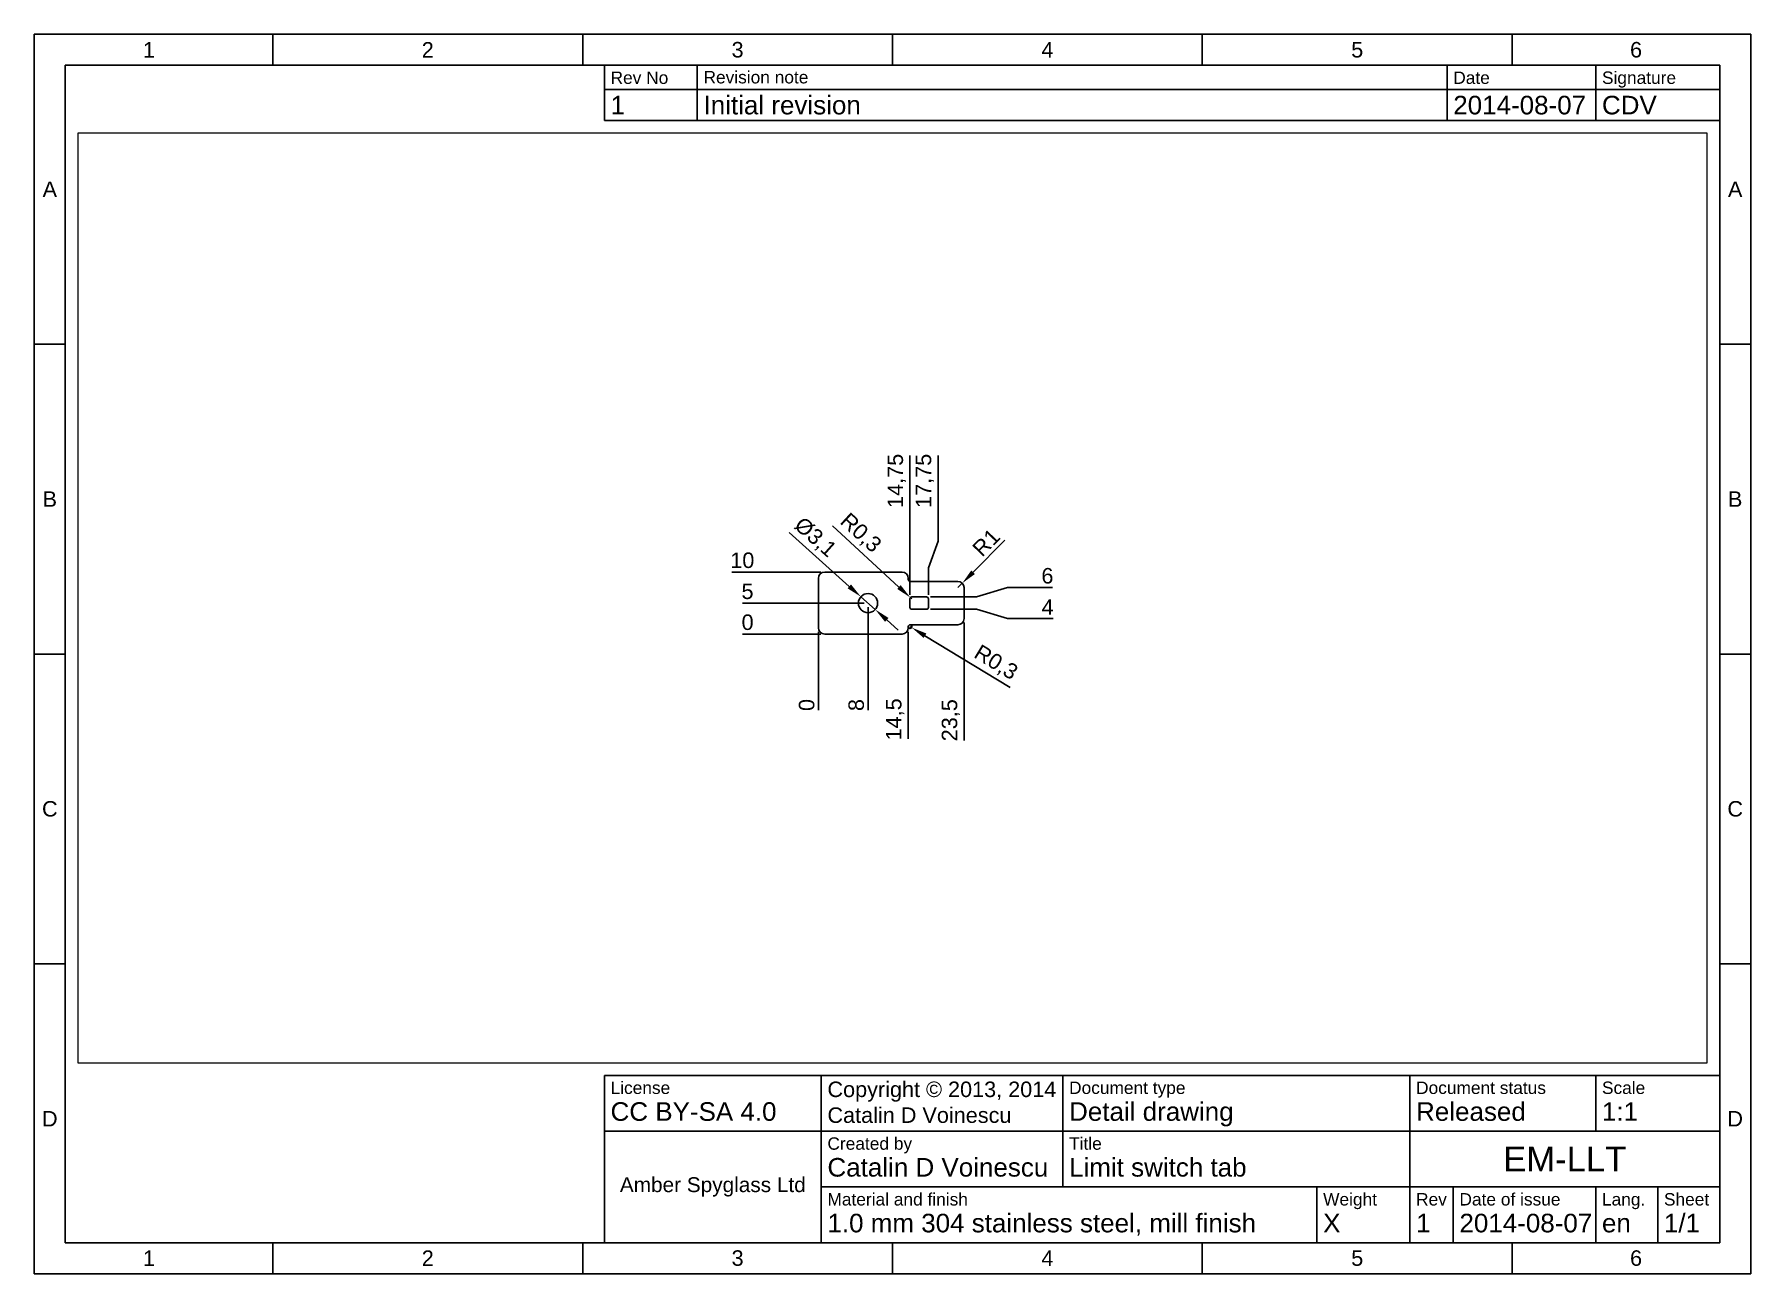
# Paper-space layout 'Sheet1' of a CAD drawing. Header units: millimetres. Extents: x 15 to 292, y 5 to 205.
# The model-space entities are those that its viewports show. They can reach past a viewport. Long polylines and large blocks are cut down to what shows.
import ezdxf

# ---------------------------------------------------------------- set-up
doc = ezdxf.new("R2010")
doc.units = ezdxf.units.MM
doc.layers.add('Dimensions', color=7, linetype='Continuous')
doc.layers.add('Parts', color=7, linetype='Continuous')
doc.styles.get("Standard").update_dxf_attribs({"font": 'arial.ttf'})
doc.dimstyles.new('ISO-25', dxfattribs={"dimtxt": 2.5, "dimasz": 2.5, "dimexe": 1.25, "dimexo": 0.625, "dimtad": 1, "dimtxsty": 'Standard', "dimcen": 2.5, "dimadec": 0, "dimazin": 0, "dimtfac": 1, "dimtmove": 0, "dimatfit": 3, "dimfxl": 1, "dimarcsym": 0})

# ---------------------------------------------------------------- blocks, each defined once
blk = doc.blocks.new('*D0')
at = {"layer": 'Defpoints', "color": 0}
for p in [(0, 1), (0, 0), (0, -10)]:
    blk.add_point(p, dxfattribs=at)
at = {"layer": 'Dimensions', "color": 0, "lineweight": -2}
blk.add_line((0, 0.375), (0, -12.2525), dxfattribs=at)
at = {"layer": 'Dimensions', "color": 0, "insert": (-1.90125, -11.43875), "char_height": 2.5, "attachment_point": 5, "rotation": 90}
blk.add_mtext('0', dxfattribs=at)
blk = doc.blocks.new('*D1')
at = {"layer": 'Defpoints', "color": 0}
for p in [(8, 5), (0, 0), (8, -10)]:
    blk.add_point(p, dxfattribs=at)
at = {"layer": 'Dimensions', "color": 0, "lineweight": -2}
blk.add_line((8, 4.375), (8, -12.27), dxfattribs=at)
at = {"layer": 'Dimensions', "color": 0, "insert": (6.09875, -11.4475), "char_height": 2.5, "attachment_point": 5, "rotation": 90}
blk.add_mtext('8', dxfattribs=at)
blk = doc.blocks.new('*D2')
at = {"layer": 'Defpoints', "color": 0}
for p in [(0, 0), (14.5, 1), (14.5, -10)]:
    blk.add_point(p, dxfattribs=at)
at = {"layer": 'Dimensions', "color": 0, "lineweight": -2}
blk.add_line((14.5, 0.375), (14.5, -16.895), dxfattribs=at)
at = {"layer": 'Dimensions', "color": 0, "insert": (12.37375, -13.76), "char_height": 2.5, "attachment_point": 5, "rotation": 90}
blk.add_mtext('14,5', dxfattribs=at)
blk = doc.blocks.new('*D3')
at = {"layer": 'Defpoints', "color": 0}
for p in [(0, 0), (23.5, 2.5), (23.5, -10)]:
    blk.add_point(p, dxfattribs=at)
at = {"layer": 'Dimensions', "color": 0, "lineweight": -2}
blk.add_line((23.5, 1.875), (23.5, -17.1725), dxfattribs=at)
at = {"layer": 'Dimensions', "color": 0, "insert": (21.37375, -13.89875), "char_height": 2.5, "attachment_point": 5, "rotation": 90}
blk.add_mtext('23,5', dxfattribs=at)
blk = doc.blocks.new('*D4')
at = {"layer": 'Defpoints', "color": 0}
for p in [(-10, 0), (0, 0), (1, 0)]:
    blk.add_point(p, dxfattribs=at)
at = {"layer": 'Dimensions', "color": 0, "lineweight": -2}
blk.add_line((0.375, 0), (-12.2525, 0), dxfattribs=at)
at = {"layer": 'Dimensions', "color": 0, "insert": (-11.43875, 1.90125), "char_height": 2.5, "attachment_point": 5}
blk.add_mtext('0', dxfattribs=at)
blk = doc.blocks.new('*D5')
at = {"layer": 'Defpoints', "color": 0}
for p in [(-10, 10), (1, 10), (0, 0)]:
    blk.add_point(p, dxfattribs=at)
at = {"layer": 'Dimensions', "color": 0, "lineweight": -2}
blk.add_line((0.375, 10), (-13.9575, 10), dxfattribs=at)
at = {"layer": 'Dimensions', "color": 0, "insert": (-12.29125, 11.90125), "char_height": 2.5, "attachment_point": 5}
blk.add_mtext('10', dxfattribs=at)
blk = doc.blocks.new('*D6')
at = {"layer": 'Defpoints', "color": 0}
for p in [(-10, 5), (8, 5), (0, 0)]:
    blk.add_point(p, dxfattribs=at)
at = {"layer": 'Dimensions', "color": 0, "lineweight": -2}
blk.add_line((7.375, 5), (-12.28, 5), dxfattribs=at)
at = {"layer": 'Dimensions', "color": 0, "insert": (-11.4525, 6.89625), "char_height": 2.5, "attachment_point": 5}
blk.add_mtext('5', dxfattribs=at)
blk = doc.blocks.new('*D7')
at = {"layer": 'Defpoints', "color": 0}
for p in [(14.75, 20), (14.75, 5.7), (0, 0)]:
    blk.add_point(p, dxfattribs=at)
at = {"layer": 'Dimensions', "color": 0, "lineweight": -2}
blk.add_line((14.75, 6.325), (14.75, 28.835), dxfattribs=at)
at = {"layer": 'Dimensions', "color": 0, "insert": (12.62375, 24.73), "char_height": 2.5, "attachment_point": 5, "rotation": 90}
blk.add_mtext('14,75', dxfattribs=at)
blk = doc.blocks.new('*D8')
at = {"layer": 'Defpoints', "color": 0}
for p in [(19.31, 20), (17.75, 5.7), (0, 0)]:
    blk.add_point(p, dxfattribs=at)
at = {"layer": 'Dimensions', "color": 0, "lineweight": -2}
for p, q in [((19.31, 15), (19.31, 28.84)), ((17.75, 10.7), (19.31, 15)), ((17.75, 6.33), (17.75, 10.7))]:
    blk.add_line(p, q, dxfattribs=at)
at = {"layer": 'Dimensions', "color": 0, "insert": (17.18, 24.73), "char_height": 2.5, "attachment_point": 5, "rotation": 90}
blk.add_mtext('17,75', dxfattribs=at)
blk = doc.blocks.new('*D9')
at = {"layer": 'Defpoints', "color": 0}
for p in [(17.45, 4), (0, 0), (35.5, 2.5)]:
    blk.add_point(p, dxfattribs=at)
at = {"layer": 'Dimensions', "color": 0, "lineweight": -2}
for p, q in [((18.075, 4), (25.5, 4)), ((25.5, 4), (30.5, 2.5)), ((30.5, 2.5), (37.8525, 2.5))]:
    blk.add_line(p, q, dxfattribs=at)
at = {"layer": 'Dimensions', "color": 0, "insert": (36.98875, 4.375), "char_height": 2.5, "attachment_point": 5}
blk.add_mtext('4', dxfattribs=at)
blk = doc.blocks.new('*D10')
at = {"layer": 'Defpoints', "color": 0}
for p in [(17.45, 6), (35.5, 7.5), (0, 0)]:
    blk.add_point(p, dxfattribs=at)
at = {"layer": 'Dimensions', "color": 0, "lineweight": -2}
for p, q in [((18.075, 6), (25.5, 6)), ((25.5, 6), (30.5, 7.5)), ((30.5, 7.5), (37.7775, 7.5))]:
    blk.add_line(p, q, dxfattribs=at)
at = {"layer": 'Dimensions', "color": 0, "insert": (36.95125, 9.40125), "char_height": 2.5, "attachment_point": 5}
blk.add_mtext('6', dxfattribs=at)
blk = doc.blocks.new('*D11')
at = {"layer": 'Defpoints', "color": 0}
for p in [(22.5, 7.5), (23.2, 8.21)]:
    blk.add_point(p, dxfattribs=at)
at = {"layer": 'Dimensions', "color": 0, "lineweight": -2}
for p, q in [((24.96, 9.99), (30.09, 15.18)), ((22.5, 7.5), (23.2, 8.21))]:
    blk.add_line(p, q, dxfattribs=at)
at = {"layer": 'Dimensions', "color": 0}
blk.add_solid([(24.66, 10.28), (25.26, 9.7), (23.2, 8.21)], dxfattribs=at)
at = {"layer": 'Dimensions', "color": 0, "insert": (27.07, 14.79), "char_height": 2.5, "attachment_point": 5, "rotation": 45.3399}
blk.add_mtext('R1', dxfattribs=at)
blk = doc.blocks.new('*D12')
at = {"layer": 'Defpoints', "color": 0}
for p in [(14.8, 1.2), (15.06, 1.04)]:
    blk.add_point(p, dxfattribs=at)
at = {"layer": 'Dimensions', "color": 0, "lineweight": -2}
for p, q in [((14.8, 1.2), (15.06, 1.04)), ((17.19, -0.26), (30.96, -8.64))]:
    blk.add_line(p, q, dxfattribs=at)
blk.add_arc((14.8, 1.2), 0.3, 148.6592, 90, dxfattribs=at)
at = {"layer": 'Dimensions', "color": 0}
blk.add_solid([(17.41, 0.1), (16.97, -0.61), (15.06, 1.04)], dxfattribs=at)
at = {"layer": 'Dimensions', "color": 0, "insert": (28.57, -4.7), "char_height": 2.5, "attachment_point": 5, "rotation": 328.6584}
blk.add_mtext('R0,3', dxfattribs=at)
blk = doc.blocks.new('*D13')
at = {"layer": 'Defpoints', "color": 0}
for p in [(14.83, 5.9), (15.05, 5.7)]:
    blk.add_point(p, dxfattribs=at)
at = {"layer": 'Dimensions', "color": 0, "lineweight": -2}
for p, q in [((12.99, 7.6), (2.27, 17.45)), ((15.05, 5.7), (14.83, 5.9))]:
    blk.add_line(p, q, dxfattribs=at)
at = {"layer": 'Dimensions', "color": 0}
blk.add_solid([(12.71, 7.29), (13.27, 7.9), (14.83, 5.9)], dxfattribs=at)
at = {"layer": 'Dimensions', "color": 0, "insert": (6.73, 16.24), "char_height": 2.5, "attachment_point": 5, "rotation": 317.4067}
blk.add_mtext('R0,3', dxfattribs=at)
blk = doc.blocks.new('*D14')
at = {"layer": 'Defpoints', "color": 0}
for p in [(6.84, 6.03), (9.16, 3.97)]:
    blk.add_point(p, dxfattribs=at)
at = {"layer": 'Dimensions', "color": 0, "lineweight": -2}
for p, q in [((4.98, 7.7), (-4.75, 16.39)), ((9.16, 3.97), (6.84, 6.03)), ((11.02, 2.3), (12.88, 0.64))]:
    blk.add_line(p, q, dxfattribs=at)
at = {"layer": 'Dimensions', "color": 0}
for points in [[(4.7, 7.39), (5.26, 8.01), (6.84, 6.03)], [(11.3, 2.61), (10.74, 1.99), (9.16, 3.97)]]:
    blk.add_solid(points, dxfattribs=at)
at = {"layer": 'Dimensions', "color": 0, "insert": (-0.59, 15.52), "char_height": 2.5, "attachment_point": 5, "rotation": 318.2267}
blk.add_mtext('%%c3,1', dxfattribs=at)

msp = doc.modelspace()

# ---------------------------------------------------------------- linework, layer by layer
at = {"layer": 'Parts'}
for p, q in [((0, 9), (0, 1)), ((13.5, 10), (1, 10)), ((14.5, 8.8), (14.5, 9)), ((22.5, 8.5), (14.8, 8.5)), ((23.5, 2.5), (23.5, 7.5)), ((1, 0), (13.5, 0)), ((14.5, 1), (14.5, 1.2)), ((14.8, 1.5), (22.5, 1.5))]:
    msp.add_line(p, q, dxfattribs=at)
msp.add_lwpolyline([(14.75, 4.3), (14.75, 5.7, -0.4142136), (15.05, 6), (17.45, 6, -0.4142136), (17.75, 5.7), (17.75, 4.3, -0.4142136), (17.45, 4), (15.05, 4, -0.4142136)], format="xyb", close=True, dxfattribs=at)
msp.add_circle((8, 5), 1.55, dxfattribs=at)
for centre, radius, start, end in [((1, 9), 1, 90, 180), ((13.5, 9), 1, 0, 90), ((14.8, 8.8), 0.3, 180, 270), ((22.5, 7.5), 1, 0, 90), ((1, 1), 1, 180, 270), ((13.5, 1), 1, 270, 0), ((14.8, 1.2), 0.3, 90, 180), ((22.5, 2.5), 1, 270, 0)]:
    msp.add_arc(centre, radius, start, end, dxfattribs=at)

# ---------------------------------------------------------------- dimensions: what is measured, and where the dimension line sits
at = {"layer": 'Dimensions'}
for feature_location, offset, dtype, picture, middle in [((14.75, 5.7), (0, 14.3), 1, '*D7', (12.624, 24.73)), ((17.75, 5.7), (1.558, 14.3), 1, '*D8', (17.182, 24.73)), ((1, 10), (-11, 0), 0, '*D5', (-12.291, 11.901)), ((8, 5), (-18, 0), 0, '*D6', (-11.453, 6.896)), ((17.45, 6), (18.05, 1.5), 0, '*D10', (36.951, 9.401)), ((17.45, 4), (18.05, -1.5), 0, '*D9', (36.989, 4.375)), ((1, 0), (-11, 0), 0, '*D4', (-11.43875, 1.90125)), ((8, 5), (0, -15), 1, '*D1', (6.099, -11.447)), ((0, 1), (0, -11), 1, '*D0', (-1.90125, -11.43875)), ((23.5, 2.5), (0, -12.5), 1, '*D3', (21.374, -13.899)), ((14.5, 1), (0, -11), 1, '*D2', (12.374, -13.76))]:
    dim = msp.add_ordinate_dim(feature_location=feature_location, offset=offset, dtype=dtype, origin=(0, 0), dimstyle='ISO-25', dxfattribs=at)
    dim.commit()
    dim.dimension.update_dxf_attribs({"geometry": picture, "text_midpoint": middle})
for center, mpoint, picture, middle in [((15.05, 5.7), (14.829, 5.903), '*D13', (5.287, 14.676)), ((22.5, 7.5), (23.203, 8.211), '*D11', (28.403, 13.473)), ((14.8, 1.2), (15.056, 1.044), '*D12', (27.462, -6.511))]:
    dim = msp.add_radius_dim(center=center, mpoint=mpoint, dimstyle='ISO-25', dxfattribs=at)
    dim.commit()
    dim.dimension.update_dxf_attribs({"geometry": picture, "text_midpoint": middle, "dimtype": 164})
dim = msp.add_diameter_dim_2p(p1=(9.156, 3.967), p2=(6.844, 6.033), dimstyle='ISO-25', dxfattribs=at)
dim.commit()
dim.dimension.update_dxf_attribs({"geometry": '*D14', "text_midpoint": (-2.002, 13.934), "dimtype": 163})

psp = doc.layouts.new('Sheet1')

# ---------------------------------------------------------------- linework, layer by layer
for p, q in [((292, 205), (15, 205)), ((15, 205), (15, 5)), ((53.5, 205), (53.5, 200)), ((103.5, 205), (103.5, 200)), ((153.5, 205), (153.5, 200)), ((203.5, 205), (203.5, 200)), ((253.5, 205), (253.5, 200)), ((292, 5), (292, 205)), ((287, 200), (20, 200)), ((20, 200), (20, 10)), ((107, 200.08), (107, 196.08)), ((287, 200), (107, 200)), ((122, 200.08), (122, 196.08)), ((243, 196.08), (243, 200)), ((267, 196.08), (267, 200)), ((287, 10), (287, 200)), ((287, 196.08), (287, 200)), ((107, 196.08), (287, 196.08)), ((107, 196.08), (107, 191.08)), ((122, 196.08), (122, 191.08)), ((243, 191.08), (243, 196.08)), ((267, 191.08), (267, 196.08)), ((287, 191.08), (287, 196.08)), ((107, 191.08), (287, 191.08)), ((15, 155), (20, 155)), ((287, 155), (292, 155)), ((15, 105), (20, 105)), ((287, 105), (292, 105)), ((15, 55), (20, 55)), ((287, 55), (292, 55)), ((287, 40), (287, 10)), ((107, 10), (107, 37)), ((107, 37), (287, 37)), ((142, 10), (142, 37)), ((181, 19), (181, 37)), ((237, 10), (237, 37)), ((267, 28), (267, 37)), ((107, 28), (287, 28)), ((142, 19), (287, 19)), ((222, 10), (222, 19)), ((244, 10), (244, 19)), ((267, 10), (267, 19)), ((277, 10), (277, 19)), ((20, 10), (287, 10)), ((53.5, 10), (53.5, 5)), ((103.5, 10), (103.5, 5)), ((287, 10), (107, 10)), ((107, 10), (287, 10)), ((153.5, 10), (153.5, 5)), ((203.5, 10), (203.5, 5)), ((253.5, 10), (253.5, 5)), ((15, 5), (292, 5))]:
    psp.add_line(p, q)

# ---------------------------------------------------------------- texts
for s, insert, char_height, width, attachment_point in [('{1}', (33.5, 202.5), 2.5, 40, 5), ('{2}', (78.5, 202.5), 2.5, 50, 5), ('{3}', (128.5, 202.5), 2.5, 50, 5), ('{4}', (178.5, 202.5), 2.5, 50, 5), ('{5}', (228.5, 202.5), 2.5, 50, 5), ('{6}', (273.5, 202.5), 2.5, 40, 5), ('{Rev No}', (108, 199), 2, 13, 1), ('{Revision note}', (123, 199.08), 2, 99, 1), ('{Date}', (244, 199), 2, 22, 1), ('{Signature}', (268, 199), 2, 18, 1), ('{1}', (108, 195.08), 3, 13, 1), ('{Initial revision}', (123, 195.08), 3, 99, 1), ('{2014-08-07}', (244, 195.08), 3, 22, 1), ('{CDV}', (268, 195.08), 3, 18, 1), ('{A}', (17.5, 180), 2.5, 5, 5), ('{A}', (289.5, 180), 2.5, 5, 5), ('{B}', (17.5, 130), 2.5, 5, 5), ('{B}', (289.5, 130), 2.5, 5, 5), ('{C}', (17.5, 80), 2.5, 5, 5), ('{C}', (289.5, 80), 2.5, 5, 5), ('{License\\P\\H1.5x;CC BY-SA 4.0}', (108, 36), 2, 33, 1), ('{Copyright © 2013, 2014\\PCatalin D Voinescu}', (143, 36), 2.5, 37, 1), ('{Scale\\P\\H1.5x;1:1}', (268, 36), 2, 18, 1), ('{Document type\\P\\H1.5x;Detail drawing}', (182, 36), 2, 54, 1), ('{Document status\\P\\H1.5x;Released}', (238, 36), 2, 28, 1), ('{D}', (17.5, 30), 2.5, 5, 5), ('{D}', (289.5, 30), 2.5, 5, 5), ('{Created by\\P\\H1.5x;Catalin D Voinescu}', (143, 27), 2, 37, 1), ('{Title\\P\\H1.5x;Limit switch tab}', (182, 27), 2, 54, 1), ('{EM-LLT}', (262, 23.5), 4, 48, 5), ('{\\H0.8x;Amber Spyglass Ltd}', (124.5, 19), 3, 33, 5), ('{Material and finish\\P\\H1.5x;1.0 mm 304 stainless steel, mill finish}', (143, 18), 2, 78, 1), ('{Weight\\P\\H1.5x;X}', (223, 18), 2, 13, 1), ('{Rev\\P\\H1.5x;1}', (238, 18), 2, 6, 1), ('{Date of issue\\P\\H1.5x;2014-08-07}', (245, 18), 2, 21.3076, 1), ('{Lang.\\P\\H1.5x;en}', (268, 18), 2, 8, 1), ('{Sheet\\P\\H1.5x;1/1}', (278, 18), 2, 8, 1), ('{1}', (33.5, 7.5), 2.5, 40, 5), ('{2}', (78.5, 7.5), 2.5, 50, 5), ('{3}', (128.5, 7.5), 2.5, 50, 5), ('{4}', (178.5, 7.5), 2.5, 50, 5), ('{5}', (228.5, 7.5), 2.5, 50, 5), ('{6}', (273.5, 7.5), 2.5, 40, 5)]:
    psp.add_mtext(s, dxfattribs=dict(insert=insert, char_height=char_height, width=width, attachment_point=attachment_point))

# ---------------------------------------------------------------- viewports
at = {"layer": '0', "color": 7}
psp.add_viewport(center=(153.5, 114.04), size=(263, 150), view_center_point=(11.947, 5.831), view_height=150, dxfattribs=at)

doc.saveas('drawing.dxf')
